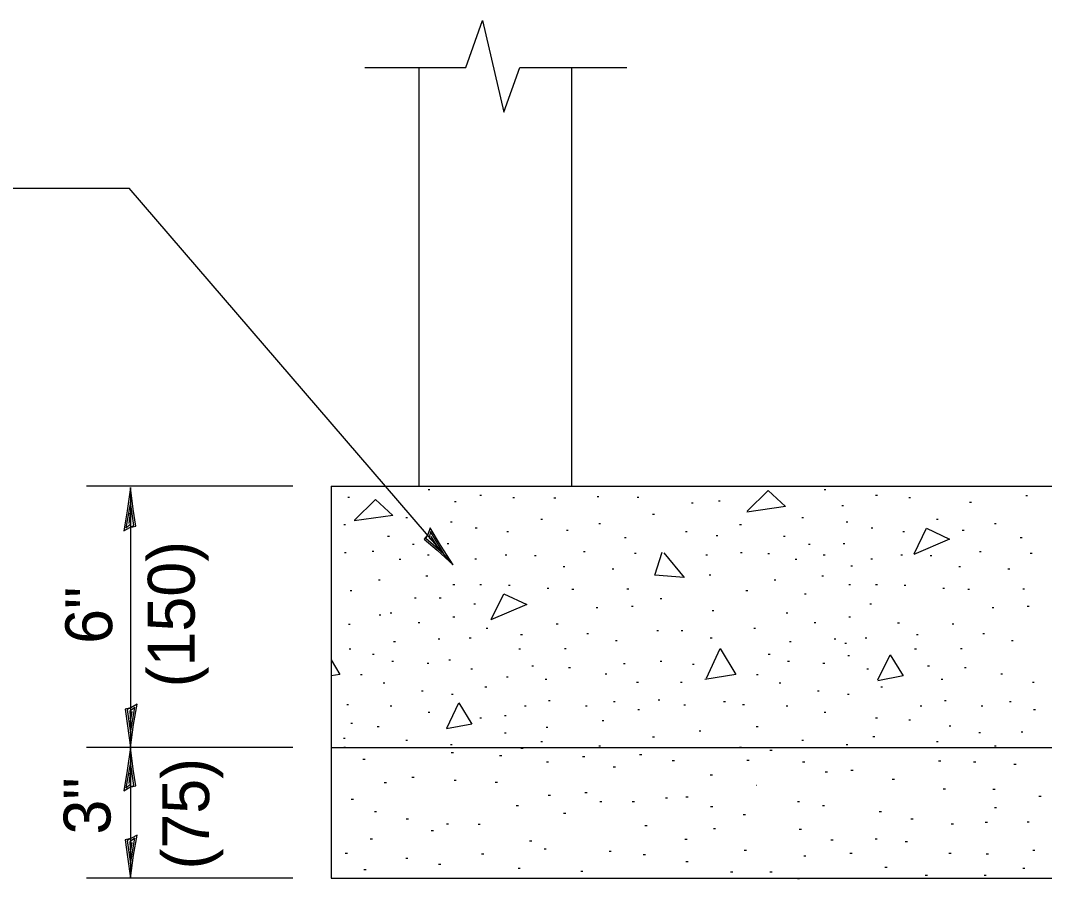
# Model space of a CAD drawing. Extents: x 40070 to 40750, y 78627 to 79067.
# Drawn here: x 40346.9 to 40399.3, y 78800.7 to 78844.6 of the extents above; entities that cross this region are included whole.
import ezdxf

# ---------------------------------------------------------------- set-up
doc = ezdxf.new("R2010")
doc.units = 0
for name, color, linetype in [('Design_EX_Roadway Dimensions', 7, 'Continuous'), ('Design_EX_Roadway Notes', 7, 'Continuous'), ('Removal_Items', 7, 'Continuous'), ('Topo_Building', 7, 'Continuous')]:
    doc.layers.add(name, color=color, linetype=linetype)

msp = doc.modelspace()

# ---------------------------------------------------------------- linework, layer by layer
at = {"layer": 'Design_EX_Roadway Dimensions'}
for p, q in [((40360.88, 78820.766), (40350.316, 78820.766)), ((40352.566, 78820.682), (40352.566, 78800.684)), ((40360.88, 78807.38), (40350.316, 78807.38)), ((40360.88, 78800.684), (40350.316, 78800.684))]:
    msp.add_line(p, q, dxfattribs=at)
for points in [[(40352.536, 78818.649), (40352.839, 78818.718), (40352.708, 78819.576), (40352.566, 78820.682), (40352.404, 78819.501), (40352.222, 78818.468), (40352.536, 78818.649), (40352.737, 78818.741), (40352.563, 78819.938), (40352.335, 78818.63), (40352.593, 78818.822), (40352.557, 78819.374), (40352.477, 78818.844)], [(40352.594, 78809.411), (40352.293, 78809.342), (40352.423, 78808.484), (40352.566, 78807.38), (40352.726, 78808.557), (40352.909, 78809.592), (40352.594, 78809.411), (40352.395, 78809.319), (40352.567, 78808.122), (40352.797, 78809.432), (40352.539, 78809.238), (40352.575, 78808.688), (40352.654, 78809.216)], [(40352.536, 78805.344), (40352.839, 78805.412), (40352.708, 78806.27), (40352.566, 78807.375), (40352.404, 78806.196), (40352.222, 78805.163), (40352.536, 78805.344), (40352.737, 78805.436), (40352.563, 78806.631), (40352.335, 78805.322), (40352.593, 78805.517), (40352.557, 78806.067), (40352.477, 78805.538)], [(40352.594, 78802.716), (40352.293, 78802.647), (40352.423, 78801.789), (40352.566, 78800.684), (40352.726, 78801.863), (40352.909, 78802.898), (40352.594, 78802.716), (40352.395, 78802.625), (40352.567, 78801.428), (40352.797, 78802.737), (40352.539, 78802.544), (40352.575, 78801.992), (40352.654, 78802.521)]]:
    msp.add_lwpolyline(points, dxfattribs=at)
at = {"layer": 'Design_EX_Roadway Notes'}
for p in [(40281.233, 78836.013), (40369.084, 78816.731)]:
    msp.add_line(p, (40352.507, 78836.013), dxfattribs=at)
msp.add_lwpolyline([(40367.782, 78818.289), (40367.597, 78818.042), (40368.256, 78817.476), (40369.084, 78816.731), (40368.439, 78817.73), (40367.902, 78818.631), (40367.782, 78818.289), (40367.69, 78818.09), (40368.601, 78817.295), (40367.921, 78818.438), (40367.852, 78818.121), (40368.238, 78817.728), (40367.954, 78818.181)], dxfattribs=at)
at = {"layer": 'Removal_Items'}
for p, q in [((40367.803, 78820.58), (40367.893, 78820.58)), ((40388.062, 78820.58), (40388.149, 78820.58)), ((40363.687, 78820.196), (40363.775, 78820.196)), ((40370.443, 78820.293), (40370.531, 78820.293)), ((40372.135, 78820.179), (40372.225, 78820.179)), ((40374.239, 78820.163), (40374.328, 78820.163)), ((40376.443, 78820.229), (40376.531, 78820.229)), ((40378.496, 78820.187), (40378.585, 78820.187)), ((40382.654, 78819.999), (40382.743, 78819.999)), ((40390.7, 78820.293), (40390.789, 78820.293)), ((40392.394, 78820.179), (40392.482, 78820.179)), ((40398.38, 78820.272), (40398.469, 78820.272)), ((40369.144, 78819.966), (40369.232, 78819.966)), ((40381.273, 78819.9), (40381.361, 78819.9)), ((40388.972, 78819.764), (40389.061, 78819.764)), ((40395.509, 78819.932), (40395.598, 78819.932)), ((40366.661, 78819.152), (40366.75, 78819.152)), ((40373.563, 78819.077), (40373.651, 78819.077)), ((40379.29, 78819.324), (40379.378, 78819.324)), ((40386.919, 78819.152), (40387.009, 78819.152)), ((40393.82, 78819.077), (40393.909, 78819.077)), ((40363.483, 78818.792), (40363.573, 78818.792)), ((40368.938, 78818.924), (40369.027, 78818.924)), ((40370.213, 78818.619), (40370.302, 78818.619)), ((40371.83, 78818.429), (40371.919, 78818.429)), ((40374.875, 78818.505), (40374.964, 78818.505)), ((40376.531, 78818.847), (40376.62, 78818.847)), ((40380.964, 78818.429), (40381.052, 78818.429)), ((40383.742, 78818.792), (40383.83, 78818.792)), ((40389.197, 78818.924), (40389.286, 78818.924)), ((40390.471, 78818.619), (40390.561, 78818.619)), ((40392.089, 78818.429), (40392.178, 78818.429)), ((40395.133, 78818.505), (40395.223, 78818.505)), ((40396.789, 78818.847), (40396.877, 78818.847)), ((40365.73, 78818.201), (40365.818, 78818.201)), ((40377.842, 78818.126), (40377.931, 78818.126)), ((40382.543, 78818.24), (40382.632, 78818.24)), ((40385.989, 78818.201), (40386.077, 78818.201)), ((40398.103, 78818.126), (40398.191, 78818.126)), ((40363.522, 78817.364), (40363.61, 78817.364)), ((40364.935, 78817.436), (40365.025, 78817.436)), ((40367.005, 78817.782), (40367.092, 78817.782)), ((40368.775, 78817.82), (40368.862, 78817.82)), ((40375.75, 78817.421), (40375.838, 78817.421)), ((40383.781, 78817.364), (40383.869, 78817.364)), ((40387.262, 78817.782), (40387.351, 78817.782)), ((40389.031, 78817.82), (40389.121, 78817.82)), ((40396.009, 78817.421), (40396.097, 78817.421)), ((40366.319, 78817.022), (40366.408, 78817.022)), ((40367.765, 78817.25), (40367.854, 78817.25)), ((40370.194, 78817.04), (40370.282, 78817.04)), ((40371.736, 78817.25), (40371.823, 78817.25)), ((40373.239, 78817.211), (40373.327, 78817.211)), ((40378.357, 78817.326), (40378.445, 78817.326)), ((40382.011, 78817.25), (40382.099, 78817.25)), ((40385.185, 78817.304), (40385.275, 78817.304)), ((40386.577, 78817.022), (40386.667, 78817.022)), ((40388.023, 78817.25), (40388.113, 78817.25)), ((40390.453, 78817.04), (40390.541, 78817.04)), ((40391.995, 78817.25), (40392.083, 78817.25)), ((40393.496, 78817.211), (40393.585, 78817.211)), ((40398.616, 78817.326), (40398.703, 78817.326)), ((40374.703, 78816.641), (40374.793, 78816.641)), ((40377.215, 78816.527), (40377.304, 78816.527)), ((40389.425, 78816.678), (40389.514, 78816.678)), ((40394.962, 78816.641), (40395.05, 78816.641)), ((40397.473, 78816.527), (40397.563, 78816.527)), ((40365.253, 78815.955), (40365.343, 78815.955)), ((40367.689, 78816.165), (40367.779, 78816.165)), ((40382.182, 78816.222), (40382.27, 78816.222)), ((40385.512, 78815.955), (40385.6, 78815.955)), ((40387.948, 78816.165), (40388.035, 78816.165)), ((40363.807, 78815.423), (40363.897, 78815.423)), ((40369.072, 78815.727), (40369.16, 78815.727)), ((40370.443, 78815.727), (40370.531, 78815.727)), ((40371.907, 78815.69), (40371.995, 78815.69)), ((40373.887, 78815.537), (40373.975, 78815.537)), ((40375.16, 78815.48), (40375.249, 78815.48)), ((40377.977, 78815.498), (40378.064, 78815.498)), ((40384.066, 78815.423), (40384.154, 78815.423)), ((40389.331, 78815.727), (40389.418, 78815.727)), ((40390.7, 78815.727), (40390.789, 78815.727)), ((40392.164, 78815.69), (40392.253, 78815.69)), ((40394.144, 78815.537), (40394.233, 78815.537)), ((40395.419, 78815.48), (40395.508, 78815.48)), ((40398.235, 78815.498), (40398.323, 78815.498)), ((40367.105, 78815.036), (40367.194, 78815.036)), ((40368.374, 78815.042), (40368.463, 78815.042)), ((40370.137, 78814.737), (40370.227, 78814.737)), ((40379.671, 78815.004), (40379.759, 78815.004)), ((40387.055, 78815.24), (40387.144, 78815.24)), ((40390.396, 78814.737), (40390.484, 78814.737)), ((40365.863, 78814.28), (40365.95, 78814.28)), ((40376.398, 78814.548), (40376.486, 78814.548)), ((40378.205, 78814.623), (40378.294, 78814.623)), ((40382.335, 78814.395), (40382.423, 78814.395)), ((40386.121, 78814.28), (40386.209, 78814.28)), ((40396.657, 78814.548), (40396.744, 78814.548)), ((40398.463, 78814.623), (40398.553, 78814.623)), ((40365.298, 78814.179), (40365.386, 78814.179)), ((40367.29, 78813.786), (40367.378, 78813.786)), ((40369.072, 78814.071), (40369.16, 78814.071)), ((40374.361, 78813.71), (40374.451, 78813.71)), ((40387.547, 78813.786), (40387.636, 78813.786)), ((40389.331, 78814.071), (40389.418, 78814.071)), ((40391.828, 78813.768), (40391.917, 78813.768)), ((40394.62, 78813.71), (40394.708, 78813.71)), ((40363.72, 78813.687), (40363.807, 78813.687)), ((40370.765, 78813.482), (40370.854, 78813.482)), ((40375.921, 78813.216), (40376.011, 78813.216)), ((40379.498, 78813.368), (40379.587, 78813.368)), ((40380.755, 78813.368), (40380.842, 78813.368)), ((40384.463, 78813.489), (40384.552, 78813.489)), ((40396.18, 78813.216), (40396.268, 78813.216)), ((40366.033, 78812.798), (40366.123, 78812.798)), ((40368.317, 78812.949), (40368.406, 78812.949)), ((40369.909, 78812.988), (40369.997, 78812.988)), ((40372.535, 78813.158), (40372.624, 78813.158)), ((40377.386, 78812.855), (40377.475, 78812.855)), ((40382.239, 78812.988), (40382.329, 78812.988)), ((40386.292, 78812.798), (40386.38, 78812.798)), ((40388.575, 78812.949), (40388.665, 78812.949)), ((40389.121, 78812.721), (40389.209, 78812.721)), ((40390.168, 78812.988), (40390.255, 78812.988)), ((40392.793, 78813.158), (40392.881, 78813.158)), ((40397.645, 78812.855), (40397.734, 78812.855)), ((40363.759, 78812.439), (40363.847, 78812.439)), ((40364.95, 78812.156), (40365.037, 78812.156)), ((40372.439, 78812.423), (40372.528, 78812.423)), ((40374.781, 78812.456), (40374.869, 78812.456)), ((40385.207, 78812.156), (40385.296, 78812.156)), ((40392.698, 78812.423), (40392.787, 78812.423)), ((40395.038, 78812.456), (40395.127, 78812.456)), ((40365.938, 78811.796), (40366.027, 78811.796)), ((40367.746, 78811.7), (40367.834, 78811.7)), ((40368.862, 78811.866), (40368.95, 78811.866)), ((40377.79, 78811.682), (40377.877, 78811.682)), ((40379.671, 78811.796), (40379.758, 78811.796)), ((40381.325, 78811.643), (40381.414, 78811.643)), ((40386.197, 78811.796), (40386.286, 78811.796)), ((40388.005, 78811.7), (40388.093, 78811.7)), ((40389.272, 78812.081), (40389.361, 78812.081)), ((40364.341, 78811.11), (40364.429, 78811.11)), ((40369.985, 78811.415), (40370.074, 78811.415)), ((40373.107, 78811.568), (40373.194, 78811.568)), ((40374.989, 78811.472), (40375.078, 78811.472)), ((40376.855, 78811.148), (40376.942, 78811.148)), ((40384.598, 78811.11), (40384.687, 78811.11)), ((40390.243, 78811.415), (40390.333, 78811.415)), ((40393.363, 78811.568), (40393.453, 78811.568)), ((40395.247, 78811.472), (40395.337, 78811.472)), ((40397.113, 78811.148), (40397.201, 78811.148)), ((40365.502, 78810.692), (40365.589, 78810.692)), ((40371.809, 78810.996), (40371.898, 78810.996)), ((40373.791, 78810.882), (40373.879, 78810.882)), ((40378.471, 78810.729), (40378.561, 78810.729)), ((40380.716, 78810.729), (40380.805, 78810.729)), ((40385.759, 78810.692), (40385.848, 78810.692)), ((40394.048, 78810.882), (40394.137, 78810.882)), ((40398.73, 78810.729), (40398.818, 78810.729)), ((40367.461, 78810.273), (40367.549, 78810.273)), ((40368.995, 78810.102), (40369.084, 78810.102)), ((40370.707, 78810.482), (40370.797, 78810.482)), ((40387.718, 78810.273), (40387.807, 78810.273)), ((40389.254, 78810.102), (40389.343, 78810.102)), ((40390.966, 78810.482), (40391.054, 78810.482)), ((40363.636, 78809.588), (40363.724, 78809.588)), ((40365.862, 78809.511), (40365.95, 78809.511)), ((40372.724, 78809.511), (40372.813, 78809.511)), ((40373.962, 78809.778), (40374.05, 78809.778)), ((40375.846, 78809.511), (40375.934, 78809.511)), ((40377.292, 78809.741), (40377.38, 78809.741)), ((40379.575, 78809.816), (40379.665, 78809.816)), ((40380.889, 78809.57), (40380.976, 78809.57)), ((40382.923, 78809.741), (40383.013, 78809.741)), ((40383.895, 78809.588), (40383.983, 78809.588)), ((40386.121, 78809.511), (40386.209, 78809.511)), ((40392.983, 78809.511), (40393.072, 78809.511)), ((40394.221, 78809.778), (40394.309, 78809.778)), ((40396.105, 78809.511), (40396.192, 78809.511)), ((40397.551, 78809.741), (40397.639, 78809.741)), ((40367.803, 78809.189), (40367.893, 78809.189)), ((40371.709, 78809.018), (40371.797, 78809.018)), ((40378.529, 78809.322), (40378.616, 78809.322)), ((40388.062, 78809.189), (40388.149, 78809.189)), ((40398.787, 78809.322), (40398.875, 78809.322)), ((40363.85, 78808.625), (40363.939, 78808.625)), ((40365.199, 78808.46), (40365.287, 78808.46)), ((40370.443, 78808.904), (40370.531, 78808.904)), ((40376.705, 78808.755), (40376.792, 78808.755)), ((40384.594, 78808.46), (40384.682, 78808.46)), ((40390.7, 78808.904), (40390.789, 78808.904)), ((40392.394, 78808.79), (40392.482, 78808.79)), ((40394.461, 78808.484), (40394.548, 78808.484)), ((40371.707, 78808.131), (40371.796, 78808.131)), ((40373.845, 78808.427), (40373.933, 78808.427)), ((40379.29, 78807.933), (40379.378, 78807.933)), ((40381.669, 78808.23), (40381.757, 78808.23)), ((40390.564, 78807.942), (40390.652, 78807.942)), ((40395.985, 78808.145), (40396.072, 78808.145)), ((40398.151, 78808.178), (40398.241, 78808.178)), ((40363.471, 78807.851), (40363.559, 78807.851)), ((40366.661, 78807.762), (40366.75, 78807.762)), ((40368.938, 78807.533), (40369.027, 78807.533)), ((40373.563, 78807.686), (40373.651, 78807.686)), ((40376.531, 78807.458), (40376.62, 78807.458)), ((40386.919, 78807.762), (40387.009, 78807.762)), ((40389.197, 78807.533), (40389.286, 78807.533)), ((40393.82, 78807.686), (40393.909, 78807.686)), ((40396.789, 78807.458), (40396.877, 78807.458)), ((40363.483, 78807.399), (40363.573, 78807.399)), ((40368.985, 78807.128), (40369.099, 78807.128)), ((40371.454, 78806.978), (40371.566, 78806.978)), ((40372.552, 78807.339), (40372.664, 78807.339)), ((40375.705, 78806.925), (40375.817, 78806.925)), ((40378.616, 78807.023), (40378.729, 78807.023)), ((40383.742, 78807.399), (40383.83, 78807.399)), ((40385.29, 78807.248), (40385.402, 78807.248)), ((40364.464, 78806.79), (40364.576, 78806.79)), ((40373.854, 78806.64), (40373.966, 78806.64)), ((40377.277, 78806.39), (40377.391, 78806.39)), ((40380.287, 78806.708), (40380.4, 78806.708)), ((40384.117, 78806.73), (40384.229, 78806.73)), ((40386.961, 78806.64), (40387.073, 78806.64)), ((40393.919, 78806.691), (40394.032, 78806.691)), ((40395.709, 78806.64), (40395.823, 78806.64)), ((40397.773, 78806.519), (40397.885, 78806.519)), ((40366.969, 78805.857), (40367.083, 78805.857)), ((40382.236, 78805.977), (40382.347, 78805.977)), ((40388.126, 78806.136), (40388.239, 78806.136)), ((40389.436, 78806.225), (40389.548, 78806.225)), ((40365.554, 78805.586), (40365.667, 78805.586)), ((40369.129, 78805.713), (40369.243, 78805.713)), ((40371.235, 78805.61), (40371.349, 78805.61)), ((40391.549, 78805.76), (40391.662, 78805.76)), ((40373.951, 78804.938), (40374.064, 78804.938)), ((40375.825, 78805.082), (40375.939, 78805.082)), ((40379.941, 78804.795), (40380.053, 78804.795)), ((40380.994, 78804.848), (40381.106, 78804.848)), ((40394.161, 78805.269), (40394.273, 78805.269)), ((40396.703, 78805.239), (40396.816, 78805.239)), ((40399.058, 78804.884), (40399.171, 78804.884)), ((40363.87, 78804.735), (40363.982, 78804.735)), ((40372.31, 78804.411), (40372.424, 78804.411)), ((40376.585, 78804.615), (40376.698, 78804.615)), ((40378.249, 78804.623), (40378.36, 78804.623)), ((40382.251, 78804.353), (40382.363, 78804.353)), ((40386.697, 78804.615), (40386.809, 78804.615)), ((40387.975, 78804.405), (40388.089, 78804.405)), ((40396.778, 78804.308), (40396.891, 78804.308)), ((40365.05, 78804.111), (40365.163, 78804.111)), ((40374.734, 78804.014), (40374.847, 78804.014)), ((40383.928, 78803.946), (40384.04, 78803.946)), ((40390.879, 78804.111), (40390.993, 78804.111)), ((40366.676, 78803.727), (40366.789, 78803.727)), ((40368.737, 78803.48), (40368.85, 78803.48)), ((40370.354, 78803.45), (40370.467, 78803.45)), ((40378.895, 78803.39), (40379.008, 78803.39)), ((40382.401, 78803.238), (40382.513, 78803.238)), ((40392.505, 78803.727), (40392.619, 78803.727)), ((40394.567, 78803.48), (40394.678, 78803.48)), ((40396.312, 78803.562), (40396.424, 78803.562)), ((40398.449, 78803.577), (40398.562, 78803.577)), ((40364.84, 78802.704), (40364.953, 78802.704)), ((40367.963, 78803.126), (40368.076, 78803.126)), ((40380.941, 78802.689), (40381.054, 78802.689)), ((40386.787, 78803.193), (40386.901, 78803.193)), ((40390.669, 78802.704), (40390.783, 78802.704)), ((40372.988, 78802.599), (40373.101, 78802.599)), ((40373.734, 78802.193), (40373.846, 78802.193)), ((40388.413, 78802.659), (40388.525, 78802.659)), ((40392.22, 78802.568), (40392.332, 78802.568)), ((40363.555, 78801.974), (40363.667, 78801.974)), ((40366.654, 78801.711), (40366.766, 78801.711)), ((40370.536, 78801.929), (40370.648, 78801.929)), ((40377.059, 78802.073), (40377.172, 78802.073)), ((40378.804, 78801.9), (40378.916, 78801.9)), ((40383.973, 78802.125), (40384.087, 78802.125)), ((40387.021, 78801.839), (40387.133, 78801.839)), ((40389.383, 78801.974), (40389.496, 78801.974)), ((40394.446, 78801.974), (40394.558, 78801.974)), ((40396.364, 78801.929), (40396.477, 78801.929)), ((40398.742, 78802.124), (40398.854, 78802.124)), ((40364.516, 78801.132), (40364.629, 78801.132)), ((40368.338, 78801.402), (40368.451, 78801.402)), ((40372.402, 78801.2), (40372.514, 78801.2)), ((40380.994, 78801.546), (40381.106, 78801.546)), ((40391.173, 78801.252), (40391.287, 78801.252)), ((40398.23, 78801.2), (40398.343, 78801.2)), ((40375.607, 78801.056), (40375.72, 78801.056)), ((40383.274, 78801.02), (40383.386, 78801.02)), ((40385.29, 78801.02), (40385.402, 78801.02)), ((40386.697, 78800.672), (40386.809, 78800.672)), ((40393.243, 78800.846), (40393.355, 78800.846)), ((40396.252, 78800.846), (40396.364, 78800.846))]:
    msp.add_line(p, q, dxfattribs=at)
for points in [[(40384.135, 78819.479), (40385.2, 78820.544), (40386.085, 78819.723), (40384.117, 78819.434)], [(40364.041, 78819.02), (40365.104, 78820.082), (40365.991, 78819.263), (40364.023, 78818.975)], [(40392.667, 78817.292), (40393.309, 78818.6), (40394.483, 78818.046), (40392.652, 78817.266)], [(40379.869, 78817.352), (40380.911, 78816.089), (40379.404, 78816.2), (40379.78, 78817.374)], [(40371.026, 78813.939), (40371.67, 78815.247), (40372.844, 78814.694), (40371.013, 78813.912)], [(40382.041, 78810.926), (40382.749, 78812.456), (40383.547, 78811.124), (40381.952, 78810.86)], [(40390.817, 78810.84), (40391.437, 78812.126), (40392.103, 78811.04), (40390.805, 78810.794)], [(40362.847, 78811.863), (40363.289, 78811.124)], [(40363.289, 78811.124), (40362.847, 78811.052)], [(40368.751, 78808.376), (40369.372, 78809.66), (40370.036, 78808.574), (40368.739, 78808.328)], [(40384.591, 78805.458), (40384.604, 78805.458)]]:
    msp.add_lwpolyline(points, dxfattribs=at)
at = {"layer": 'Topo_Building'}
for p, q in [((40364.56, 78842.186), (40369.727, 78842.186)), ((40367.317, 78842.186), (40367.317, 78820.766)), ((40372.486, 78842.186), (40377.974, 78842.186)), ((40375.136, 78842.186), (40375.136, 78820.766)), ((40362.847, 78820.766), (40454.365, 78820.766)), ((40362.847, 78820.766), (40362.847, 78800.684)), ((40362.847, 78807.38), (40454.365, 78807.38)), ((40362.847, 78800.684), (40454.365, 78800.684))]:
    msp.add_line(p, q, dxfattribs=at)
msp.add_lwpolyline([(40369.727, 78842.186), (40370.584, 78844.598), (40371.682, 78839.912), (40372.486, 78842.186)], dxfattribs=at)

# ---------------------------------------------------------------- texts
at = {"layer": 'Design_EX_Roadway Dimensions'}
for s, p in [('(150)', (40355.856, 78810.461)), ('6"', (40351.634, 78812.686)), ('(75)', (40356.595, 78801.137)), ('3"', (40351.549, 78802.925))]:
    msp.add_text(s, height=2.4, rotation=90, dxfattribs=at).set_placement(p)

doc.saveas('drawing.dxf')
